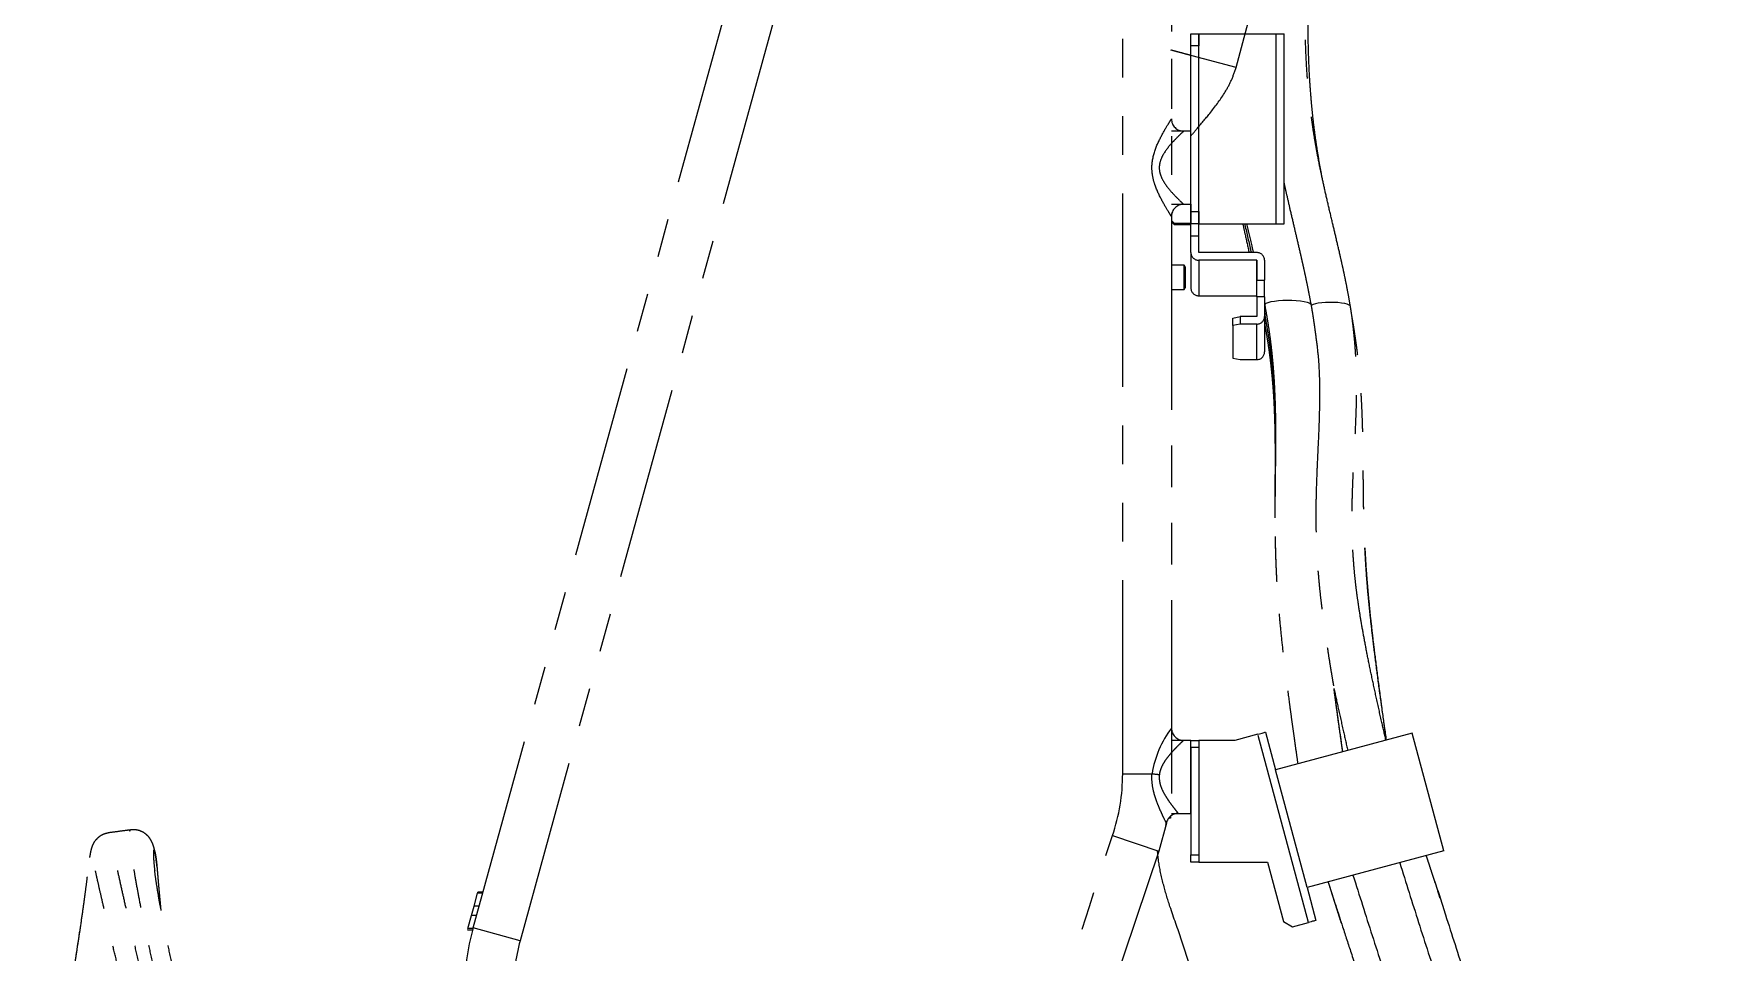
# Model space of a CAD drawing. Extents: x -2384 to 29887, y -2542 to 22350.
# Drawn here: x 4702 to 5393, y 1986 to 2363 of the extents above; entities that cross this region are included whole.
import ezdxf

# ---------------------------------------------------------------- set-up
doc = ezdxf.new("R2010")
doc.units = 0
doc.header["$LTSCALE"] = 63.5
doc.header["$MEASUREMENT"] = 0
doc.linetypes.add('PHANTOM', pattern=[2.5, 1.25, -0.25, 0.25, -0.25, 0.25, -0.25])
doc.layers.add('4', color=6, linetype='PHANTOM')

# ---------------------------------------------------------------- blocks, each defined once
blk = doc.blocks.new('r2000ibSolutionArm-ev')
at = {"layer": '4'}
for p, q in [((373, 1455), (373, 1050)), ((353, 1066.32), (353, 1450.31)), ((373, 1450.31), (373, 1335)), ((399.49, 1356.12), (407.25, 1385.1)), ((86.59, 1003.03), (190.91, 1381.97)), ((210.2, 1376.66), (105.87, 997.72)), ((381, 1365), (381, 1370)), ((381, 1370), (384.2, 1370)), ((384.2, 1370), (384.2, 1365)), ((384.2, 1292), (384.2, 1370)), ((384.2, 1370), (384.2, 1370)), ((384.2, 1370), (416, 1370)), ((416, 1292), (416, 1370)), ((416, 1370), (419.2, 1370)), ((419.2, 1292), (419.2, 1370)), ((399.49, 1356.12), (372.73, 1363.29)), ((384.2, 1365), (381, 1365)), ((381, 1297), (381, 1365)), ((384.2, 1297), (384.2, 1365)), ((381, 1330), (378, 1330)), ((381, 1300), (381, 1330)), ((373, 1295), (373, 1085)), ((378, 1300), (381, 1300)), ((381, 1300), (381, 1292.17)), ((381, 1297), (384.2, 1297)), ((381, 1292), (381, 1297)), ((384.2, 1297), (384.2, 1292)), ((373, 1293.35), (374.2, 1292.17)), ((374.2, 1291.51), (373, 1292.68)), ((374.2, 1292.17), (374.2, 1291.51)), ((381, 1292.17), (374.2, 1292.17)), ((381, 1291.51), (374.2, 1291.51)), ((381, 1292.17), (381, 1292.17)), ((384.2, 1292), (381, 1292)), ((381, 1287), (381, 1292)), ((381, 1287), (384.2, 1287)), ((381, 1280.15), (381, 1287)), ((384.2, 1292), (384.2, 1292)), ((384.2, 1292), (416, 1292)), ((384.2, 1287), (384.2, 1292)), ((384.2, 1280.15), (384.2, 1287)), ((416, 1292), (419.2, 1292)), ((381, 1280.15), (381, 1265.6)), ((408, 1280.15), (384.2, 1280.15)), ((378.2, 1275), (373, 1275)), ((378.2, 1265), (378.2, 1275)), ((378.6, 1274.31), (378.2, 1275)), ((378.6, 1274.31), (378.6, 1265.69)), ((408, 1277.02), (384.2, 1277.02)), ((384.2, 1277.02), (384.2, 1262.47)), ((408, 1277.02), (408, 1268.9)), ((408, 1262.47), (408, 1277.02)), ((411.2, 1277.02), (411.2, 1268.9)), ((408, 1268.9), (411.2, 1268.9)), ((408, 1262.06), (408, 1268.9)), ((411.2, 1262.06), (411.2, 1268.9)), ((373, 1265), (378.2, 1265)), ((378.2, 1265), (378.6, 1265.69)), ((384.2, 1262.47), (408, 1262.47)), ((408, 1262.06), (408, 1253.94)), ((411.2, 1262.06), (408, 1262.06)), ((411.2, 1262.06), (411.2, 1253.94)), ((398.2, 1253.31), (401.2, 1253.94)), ((398.2, 1250.18), (398.2, 1253.31)), ((401.2, 1253.94), (401.2, 1250.81)), ((408, 1253.94), (401.2, 1253.94)), ((411.2, 1253.94), (411.2, 1239.39)), ((411.28, 1254.73), (411.27, 1254.56)), ((401.2, 1250.81), (398.2, 1250.18)), ((398.2, 1250.18), (398.2, 1236.88)), ((408, 1250.81), (401.2, 1250.81)), ((408, 1236.25), (408, 1250.81)), ((398.2, 1236.88), (401.2, 1236.25)), ((401.2, 1236.25), (408, 1236.25)), ((381, 1080), (378, 1080)), ((381, 1077), (381, 1080)), ((381, 1080), (384.2, 1080)), ((381, 1050), (381, 1080)), ((384.2, 1080), (384.2, 1077)), ((399, 1080), (384.2, 1080)), ((408.47, 1082.54), (399, 1080)), ((429.17, 1005.26), (408.47, 1082.54)), ((411.56, 1083.36), (415.7, 1067.91)), ((471.72, 1082.92), (415.7, 1067.91)), ((484.66, 1034.63), (471.72, 1082.92)), ((381, 1077), (381, 1065)), ((384.2, 1077), (381, 1077)), ((384.2, 1077), (384.2, 1033)), ((353, 1066.32), (365.05, 1066.32)), ((428.64, 1019.61), (415.7, 1067.91)), ((381, 1065), (381, 1033)), ((370.92, 1046.02), (367.81, 1034.53)), ((372.6, 1048), (371.89, 1048)), ((372.6, 1048.92), (372.6, 1048)), ((375.81, 1050), (381, 1050)), ((348.85, 1040.89), (367.81, 1034.53)), ((367.81, 1034.53), (264.19, 725.47)), ((381, 1033), (384.2, 1033)), ((381, 1030), (381, 1033)), ((384.2, 1033), (384.2, 1030)), ((484.66, 1034.63), (428.64, 1019.61)), ((384.2, 1030), (381, 1030)), ((384.2, 1030), (412.4, 1030)), ((412.4, 1030), (418.93, 1005.62)), ((86.97, 1011.94), (88.44, 1017.28)), ((88.44, 1017.29), (88.51, 1017.55)), ((90.51, 1017.29), (88.44, 1017.29)), ((88.44, 1017.28), (88.44, 1017.29)), ((90.51, 1017.28), (88.44, 1017.28)), ((88.51, 1017.55), (88.55, 1017.7)), ((90.59, 1017.55), (88.51, 1017.55)), ((90.63, 1017.7), (88.55, 1017.7)), ((428.64, 1019.61), (432.26, 1006.09)), ((85.9, 1008.06), (86.97, 1011.94)), ((89.04, 1011.94), (86.97, 1011.94)), ((84.43, 1002.72), (85.9, 1008.06)), ((87.97, 1008.06), (85.9, 1008.06)), ((105.87, 997.72), (86.59, 1003.03)), ((418.93, 1005.62), (422.6, 1003.5)), ((422.6, 1003.5), (429.17, 1005.26)), ((84.34, 1002.39), (84.31, 1002.29)), ((84.31, 1002.29), (86.39, 1002.29)), ((86.5, 1002.72), (84.43, 1002.72))]:
    blk.add_line(p, q, dxfattribs=at)
at = {"layer": '4', "flags": 128}
for points in [[(381, 1292.17), (381, 1292.17), (381, 1292.17), (381, 1292.17), (381, 1292.17), (381, 1292.17), (381, 1292.17), (381, 1292.17), (381, 1292.17)], [(411.27, 1258.6), (411.26, 1258.62), (411.4, 1259.01), (411.89, 1259.39), (412.73, 1259.74), (413.87, 1260.04), (415.29, 1260.3), (416.91, 1260.49), (418.69, 1260.61), (420.55, 1260.66)], [(420.55, 1260.66), (422.41, 1260.64), (424.22, 1260.53), (425.89, 1260.36), (427.37, 1260.12), (428.6, 1259.83), (429.53, 1259.49), (430.12, 1259.12), (430.35, 1258.77)], [(446.41, 1258.12), (446.31, 1258.31), (445.88, 1258.65), (445.11, 1258.97), (444.05, 1259.24), (442.74, 1259.47), (441.23, 1259.63), (439.6, 1259.72), (437.91, 1259.74), (436.23, 1259.68), (434.65, 1259.56), (433.23, 1259.37), (432.03, 1259.12), (431.1, 1258.82), (430.64, 1258.6)], [(411.73, 1255.24), (411.56, 1255.12), (411.28, 1254.73)], [(408.47, 1082.54), (409.07, 1082.7), (409.65, 1082.85), (410.18, 1083), (410.65, 1083.12), (411.04, 1083.23), (411.32, 1083.3), (411.5, 1083.35), (411.56, 1083.36)], [(432.26, 1006.09), (432.2, 1006.07), (432.03, 1006.03), (431.74, 1005.95), (431.36, 1005.85), (430.89, 1005.72), (430.35, 1005.58), (429.77, 1005.42), (429.17, 1005.26)]]:
    blk.add_lwpolyline(points, dxfattribs=at)
at = {"layer": '4'}
for centre, radius, start, end in [((378, 1335), 5, 180, 270), ((378, 1295), 5, 90, 180), ((384.17, 1280.19), 3.17, 180.63895, 270.62533), ((384.2, 1280.15), 0.00212, 182.3462, 266.80499), ((408.03, 1276.99), 3.17, 0.63991, 90.62655), ((408, 1277.02), 0.00188, 358.94202, 93.68175), ((384.17, 1265.64), 3.17, 180.63772, 270.62656), ((408, 1262.47), 0.00194, 0.89053, 91.73324), ((408.03, 1253.98), 3.17, 269.37037, 359.36317), ((408, 1253.94), 0.00212, 273.19501, 357.6538), ((412.04, 1250.47), 0.77, 114.72565, 178.03477), ((408.03, 1239.42), 3.17, 269.37467, 359.36105), ((406.85, 1059.56), 42.34, 143.06612, 170.81009), ((378, 1085), 5, 180, 270), ((273, 1066.32), 80, 341.464, 0), ((373.44, 1129.13), 63.37, 262.38489, 265.12446), ((273, 1066.32), 100, 347.72963, 348.75802), ((375.81, 1045), 5, 90, 168.28572), ((183, 976.49), 100, 164.60731, 180), ((183, 976.49), 80, 164.60731, 180)]:
    blk.add_arc(centre, radius, start, end, dxfattribs=at)
for points, knots in [([(446.41, 1258.11), (446.16, 1259.54), (445.7, 1262.18), (444.99, 1265.97), (444.31, 1269.36), (443.64, 1272.55), (442.96, 1275.63), (441.98, 1279.97), (440.69, 1285.5), (439.02, 1292.53), (437.35, 1299.57), (435.75, 1306.57), (434.28, 1313.34), (432.98, 1319.84), (431.86, 1326.02), (430.99, 1331.57), (430.31, 1336.49), (429.76, 1341.03), (429.22, 1346.26), (428.67, 1352.82), (428.18, 1361.09), (427.87, 1370.62), (427.82, 1381.42), (428.11, 1393.41), (428.76, 1406.58), (429.8, 1420.86), (431.12, 1435.23), (432.12, 1444.82), (432.59, 1449.26)], [0, 0, 0, 0, 0.024802, 0.045876, 0.064504, 0.081838, 0.098686, 0.115174, 0.152615, 0.188069, 0.227722, 0.264618, 0.298776, 0.334315, 0.366446, 0.395224, 0.420671, 0.442814, 0.465479, 0.501528, 0.544037, 0.592972, 0.648373, 0.71035, 0.777702, 0.851443, 0.931108, 1, 1, 1, 1]), ([(434.8, 1311.01), (434.46, 1312.83), (433.72, 1316.71), (432.78, 1322.46), (431.97, 1328.02), (431.34, 1332.95), (430.84, 1337.49), (430.34, 1342.72), (429.83, 1349.27), (429.37, 1357.51), (429.08, 1367.01), (429.02, 1377.75), (429.24, 1389.66), (429.79, 1402.73), (430.67, 1416.9), (431.77, 1431.04), (432.59, 1440.46), (432.96, 1444.78)], [0, 0, 0, 0, 0.041205, 0.087684, 0.129327, 0.166149, 0.198188, 0.230972, 0.283094, 0.34452, 0.4152, 0.495186, 0.584621, 0.681765, 0.788093, 0.902738, 1, 1, 1, 1]), ([(381, 1361.07), (380.48, 1361.21), (378.98, 1361.61), (376.84, 1362.19), (374.63, 1362.78), (373.55, 1363.07), (373, 1363.22)], [0, 0, 0, 0, 0.147061, 0.418543, 0.705795, 1, 1, 1, 1]), ([(380.99, 1328.05), (381.76, 1328.98), (384.36, 1332.05), (389.17, 1337.73), (394, 1344.18), (397.67, 1350.64), (398.81, 1354.05), (399.49, 1356.12)], [0.4856783, 0.4856783, 0.4856783, 0.4856783, 0.5405636, 0.6688533, 0.824223, 0.9097687, 1, 1, 1, 1]), ([(373, 1295), (373, 1295), (372.88, 1295.18), (372.45, 1295.87), (372.13, 1296.37), (371.01, 1298.2), (370.03, 1299.83), (368.06, 1303.54), (367.08, 1305.57), (365.91, 1308.96), (365.58, 1310.12), (365.13, 1312.52), (365, 1313.77), (365, 1317.46), (365.53, 1319.92), (367.06, 1324.39), (368.07, 1326.47), (370.02, 1330.15), (371, 1331.79), (372.13, 1333.63), (372.44, 1334.12), (372.88, 1334.81), (373, 1335), (373, 1335)], [0, 0, 0, 0, 0.0625, 0.0625, 0.125, 0.125, 0.25, 0.25, 0.375, 0.375, 0.4375, 0.4375, 0.5, 0.5, 0.625, 0.625, 0.75, 0.75, 0.875, 0.875, 0.9375, 0.9375, 1, 1, 1, 1]), ([(378, 1330), (378, 1330), (377.87, 1329.88), (377.4, 1329.43), (377.05, 1329.1), (376.21, 1328.28), (375.71, 1327.79), (374.65, 1326.71), (374.08, 1326.11), (372.3, 1324.16), (371.05, 1322.69), (369.43, 1320.09), (368.94, 1319.16), (368.22, 1317.15), (368, 1316.07), (368, 1313.89), (368.23, 1312.81), (368.95, 1310.82), (369.44, 1309.89), (371.06, 1307.3), (372.31, 1305.83), (374.67, 1303.23), (375.77, 1302.14), (377.04, 1300.9), (377.39, 1300.58), (377.87, 1300.12), (378, 1300), (378, 1300)], [0, 0, 0, 0, 0.0625, 0.0625, 0.125, 0.125, 0.1875, 0.1875, 0.25, 0.25, 0.375, 0.375, 0.4375, 0.4375, 0.5, 0.5, 0.5625, 0.5625, 0.625, 0.625, 0.75, 0.75, 0.875, 0.875, 0.9375, 0.9375, 1, 1, 1, 1]), ([(430.35, 1258.75), (430.07, 1260.24), (429.56, 1262.96), (428.79, 1266.81), (428.09, 1270.17), (427.42, 1273.25), (426.77, 1276.17), (425.86, 1280.17), (424.7, 1285.14), (423.24, 1291.37), (421.83, 1297.39), (420.51, 1303.17), (419.66, 1306.98), (419.25, 1308.9), (419.2, 1309.14)], [0, 0, 0, 0, 0.093593, 0.171326, 0.238452, 0.299458, 0.357674, 0.41384, 0.538199, 0.65134, 0.779276, 0.8894, 0.986415, 1, 1, 1, 1]), ([(402.25, 1292), (402.57, 1290.52), (403.42, 1286.54), (404.31, 1282.62), (404.88, 1280.15)], [0, 0, 0, 0, 0.372517, 1, 1, 1, 1]), ([(403.04, 1292), (403.07, 1291.86), (403.9, 1288.04), (404.83, 1284.08), (405.7, 1280.31), (405.73, 1280.15)], [0, 0, 0, 0, 0.034631, 0.960484, 1, 1, 1, 1]), ([(403.81, 1292), (404.52, 1288.97), (405.45, 1285), (406.36, 1281.08), (406.58, 1280.15)], [0, 0, 0, 0, 0.761991, 1, 1, 1, 1]), ([(411.27, 1258.6), (411.58, 1256.88), (412.16, 1253.7), (412.85, 1249.36), (413.37, 1245.64), (413.79, 1242.31), (414.14, 1239.21), (414.44, 1236.24), (414.85, 1231.6), (415.26, 1225.38), (415.55, 1217.87), (415.69, 1210.48), (415.71, 1203.02), (415.65, 1195.12), (415.55, 1187.37), (415.47, 1180.08), (415.44, 1173.69), (415.46, 1168.55), (415.5, 1164.6), (415.55, 1161.66), (415.62, 1158.48), (415.73, 1154.79), (415.9, 1150.27), (416.17, 1144.9), (416.58, 1138.55), (417.18, 1131.18), (417.97, 1123.07), (418.93, 1114.35), (420.06, 1105.1), (421.1, 1097.08), (422, 1090.46), (422.7, 1085.41), (423.43, 1080.16), (424.14, 1075.13), (424.61, 1071.82), (424.82, 1070.36)], [0, 0, 0, 0, 0.026485, 0.048974, 0.069087, 0.087552, 0.104845, 0.122132, 0.139471, 0.187425, 0.236039, 0.281647, 0.329708, 0.380284, 0.433143, 0.47506, 0.512232, 0.544588, 0.561375, 0.576459, 0.591511, 0.611115, 0.633136, 0.65917, 0.689159, 0.723047, 0.760762, 0.799275, 0.840975, 0.885858, 0.908123, 0.931101, 0.954808, 0.97989, 1, 1, 1, 1]), ([(411.27, 1254.55), (411.57, 1252.89), (412.13, 1249.76), (412.81, 1245.44), (413.35, 1241.59), (413.78, 1238.05), (414.14, 1234.76), (414.43, 1231.69), (414.73, 1228.14), (414.99, 1224.25), (415.21, 1220.19), (415.35, 1216.66), (415.44, 1213.66), (415.5, 1211.22), (415.53, 1209.41), (415.55, 1208.08), (415.56, 1206.89), (415.58, 1205.37), (415.59, 1203.31), (415.6, 1200.83), (415.59, 1198.2), (415.58, 1195.25), (415.55, 1191.95), (415.52, 1188.21), (415.49, 1184.33), (415.46, 1180.41), (415.44, 1176.61), (415.44, 1172.95), (415.45, 1169.21), (415.49, 1165.35), (415.54, 1161.81), (415.61, 1158.88), (415.68, 1156.38), (415.77, 1153.58), (415.91, 1150.14), (416.04, 1147.25), (416.15, 1145.52), (416.17, 1145.2)], [0, 0, 0, 0, 0.040429, 0.07579, 0.108505, 0.139732, 0.169517, 0.197818, 0.224605, 0.269741, 0.309651, 0.344228, 0.375195, 0.399893, 0.418287, 0.430352, 0.440485, 0.454634, 0.476525, 0.50321, 0.529954, 0.556041, 0.592171, 0.628509, 0.666228, 0.704935, 0.740053, 0.772108, 0.804474, 0.839751, 0.872141, 0.893832, 0.912197, 0.933001, 0.961089, 0.992964, 1, 1, 1, 1]), ([(432.45, 1244.74), (432.38, 1245.29), (432.23, 1246.49), (431.97, 1248.48), (431.63, 1250.83), (431.24, 1253.48), (430.82, 1256.14), (430.5, 1257.94), (430.35, 1258.75)], [0, 0, 0, 0, 0.122064, 0.265353, 0.436215, 0.631723, 0.8318, 1, 1, 1, 1]), ([(460.96, 1080.04), (460.37, 1082.65), (459.07, 1088.35), (457.15, 1096.94), (455.27, 1105.62), (453.6, 1113.69), (452.16, 1121.14), (450.94, 1127.96), (449.94, 1134.11), (449.15, 1139.58), (448.55, 1144.36), (448.13, 1148.44), (447.83, 1151.85), (447.56, 1155.54), (447.33, 1159.5), (447.17, 1163.88), (447.09, 1168.24), (447.07, 1172.9), (447.15, 1178), (447.36, 1185.27), (447.8, 1194.24), (448.38, 1204.78), (448.76, 1213.16), (448.91, 1219.47), (448.96, 1223.37), (448.95, 1226.81), (448.91, 1229.22), (448.88, 1230.86), (448.84, 1232.2), (448.78, 1234.04), (448.67, 1236.55), (448.52, 1239.17), (448.33, 1241.74), (448.14, 1244.1), (447.89, 1246.73), (447.58, 1249.58), (447.22, 1252.56), (446.84, 1255.4), (446.54, 1257.26), (446.41, 1258.11)], [0, 0, 0, 0, 0.037501, 0.081824, 0.12307, 0.161229, 0.196317, 0.228344, 0.257342, 0.283327, 0.306331, 0.326409, 0.343578, 0.35791, 0.38346, 0.406538, 0.430041, 0.457913, 0.489235, 0.523853, 0.596482, 0.668781, 0.741519, 0.76901, 0.796056, 0.818688, 0.836129, 0.842255, 0.849795, 0.861261, 0.876652, 0.895972, 0.908536, 0.922336, 0.937373, 0.953626, 0.970528, 0.986664, 1, 1, 1, 1]), ([(461.19, 1080.09), (460.72, 1083.43), (459.72, 1090.58), (458.24, 1101.25), (456.85, 1111.77), (455.66, 1121.31), (454.68, 1129.78), (453.92, 1137.15), (453.36, 1143.38), (452.97, 1148.46), (452.69, 1152.64), (452.48, 1156.38), (452.3, 1160.08), (452.14, 1163.92), (452.01, 1167.88), (451.91, 1171.83), (451.84, 1175.46), (451.8, 1178.45), (451.77, 1180.8), (451.74, 1182.94), (451.72, 1185.4), (451.69, 1188.48), (451.67, 1192.01), (451.64, 1195.57), (451.6, 1198.72), (451.57, 1201.22), (451.54, 1203.02), (451.51, 1204.48), (451.48, 1206.01), (451.43, 1208.07), (451.35, 1210.7), (451.24, 1213.91), (451.07, 1217.93), (450.8, 1222.83), (450.37, 1228.74), (449.88, 1233.92), (449.41, 1238.03), (449.08, 1240.75), (448.69, 1243.6), (448.26, 1246.57), (447.8, 1249.53), (447.38, 1252.1), (447.09, 1253.68), (446.97, 1254.31)], [0, 0, 0, 0, 0.049028, 0.104727, 0.155862, 0.201854, 0.24271, 0.27847, 0.309146, 0.334793, 0.355411, 0.374233, 0.394446, 0.416059, 0.439071, 0.46348, 0.486956, 0.506376, 0.520309, 0.532347, 0.548328, 0.568908, 0.594092, 0.62037, 0.64233, 0.659805, 0.672791, 0.680206, 0.690499, 0.704793, 0.723088, 0.74538, 0.771665, 0.805837, 0.845003, 0.889134, 0.905109, 0.921639, 0.938723, 0.95634, 0.973841, 0.989705, 1, 1, 1, 1]), ([(411.27, 1250.5), (411.58, 1248.76), (412.16, 1245.51), (412.85, 1241.02), (413.38, 1237.05), (413.81, 1233.4), (414.16, 1230.01), (414.49, 1226.34), (414.78, 1222.5), (415.01, 1218.57), (415.17, 1215.02), (415.29, 1211.87), (415.36, 1209.15), (415.41, 1207), (415.43, 1205.42), (415.45, 1204.22), (415.46, 1203.1), (415.48, 1201.72), (415.49, 1199.94), (415.5, 1197.76), (415.5, 1195.3), (415.49, 1191.87), (415.47, 1187.81), (415.45, 1183.29), (415.43, 1179.67), (415.42, 1176.86), (415.42, 1174.74), (415.43, 1172.72), (415.43, 1170.44), (415.46, 1167.54), (415.49, 1164.51), (415.54, 1162.37), (415.55, 1161.53)], [0, 0, 0, 0, 0.050621, 0.094703, 0.135602, 0.174582, 0.211628, 0.246682, 0.297671, 0.343583, 0.384317, 0.4242, 0.457169, 0.483168, 0.502927, 0.515017, 0.526959, 0.543688, 0.565222, 0.591581, 0.622714, 0.654427, 0.715013, 0.767581, 0.812326, 0.83887, 0.862226, 0.882374, 0.904997, 0.935723, 0.974607, 1, 1, 1, 1]), ([(432.36, 1244.73), (432.67, 1242.17), (433.44, 1235.92), (433.76, 1226.69), (433.75, 1216.69), (433.41, 1206.82), (432.98, 1197.84), (432.61, 1189.63), (432.36, 1182.73), (432.23, 1176), (432.22, 1169.66), (432.34, 1163.17), (432.59, 1157.04), (432.96, 1151.16), (433.42, 1145.56), (434.01, 1139.75), (434.7, 1133.87), (435.47, 1128), (436.3, 1122.16), (437.19, 1116.29), (437.99, 1111.22), (438.69, 1107), (439.16, 1104.18), (439.48, 1102.33), (439.62, 1101.55), (439.66, 1101.3), (439.68, 1101.22), (439.68, 1101.23), (439.68, 1101.25), (439.67, 1101.29), (439.67, 1101.3)], [0, 0, 0, 0, 0.057646, 0.141108, 0.2248, 0.308217, 0.391657, 0.448202, 0.504842, 0.550093, 0.595498, 0.637126, 0.679018, 0.711714, 0.744404, 0.778067, 0.811737, 0.844285, 0.876836, 0.910016, 0.943194, 0.962762, 0.98242, 0.992222, 0.995837, 0.997657, 0.998377, 0.999103, 0.999746, 1, 1, 1, 1]), ([(461.2, 1080.09), (460.7, 1083.69), (459.63, 1091.41), (458.06, 1103.03), (456.67, 1113.79), (455.57, 1122.97), (454.71, 1130.63), (454, 1137.73), (453.42, 1144.23), (452.97, 1150.08), (452.65, 1155.28), (452.4, 1159.86), (452.17, 1165.09), (451.98, 1170.46), (451.88, 1174.32), (451.84, 1175.99)], [0, 0, 0, 0, 0.107948, 0.23164, 0.347186, 0.427915, 0.503577, 0.574201, 0.639848, 0.70062, 0.756521, 0.807529, 0.853614, 0.936676, 1, 1, 1, 1]), ([(443.27, 1075.28), (443.08, 1076.63), (442.57, 1080.24), (441.74, 1086.07), (440.82, 1092.72), (440.13, 1097.78), (439.76, 1100.62), (439.67, 1101.3)], [0, 0, 0, 0, 0.155701, 0.417417, 0.674061, 0.922066, 1, 1, 1, 1]), ([(439.67, 1101.26), (440.25, 1098.57), (441.49, 1092.81), (443.38, 1084.35), (444.69, 1078.58), (445.31, 1075.85)], [0, 0, 0, 0, 0.315883, 0.676369, 1, 1, 1, 1]), ([(442.09, 1083.61), (441.67, 1086.65), (440.85, 1092.49), (440.07, 1098.37), (439.69, 1101.19)], [0, 0, 0, 0, 0.519108, 1, 1, 1, 1]), ([(443.27, 1075.28), (442.92, 1077.78), (442.13, 1083.35), (440.95, 1091.86), (440.1, 1097.99), (439.71, 1101.05), (439.69, 1101.16)], [0, 0, 0, 0, 0.290308, 0.647668, 0.986748, 1, 1, 1, 1]), ([(378, 1080), (378, 1080), (377.88, 1079.89), (377.55, 1079.58), (377.41, 1079.45), (377.1, 1079.15), (376.92, 1078.97), (376.33, 1078.41), (375.86, 1077.95), (374.86, 1076.93), (374.32, 1076.37), (373.48, 1075.46), (373.19, 1075.14), (372.61, 1074.48), (372.32, 1074.14), (371.46, 1073.09), (370.89, 1072.35), (370.09, 1071.15), (369.83, 1070.73), (369.33, 1069.87), (369.11, 1069.42), (368.7, 1068.5), (368.52, 1068.02), (368.23, 1067.02), (368.12, 1066.51), (368.06, 1065.99)], [0, 0, 0, 0, 0.125, 0.125, 0.1875, 0.1875, 0.25, 0.25, 0.375, 0.375, 0.5, 0.5, 0.5625, 0.5625, 0.625, 0.625, 0.75, 0.75, 0.8125, 0.8125, 0.875, 0.875, 0.9375, 0.9375, 1, 1, 1, 1]), ([(370.92, 1046.02), (370.92, 1046.02), (370.57, 1046.71), (369.71, 1048.5), (369.37, 1049.22), (368.64, 1050.81), (368.25, 1051.69), (367.46, 1053.61), (367.06, 1054.62), (366.33, 1056.76), (365.98, 1057.89), (365.42, 1060.2), (365.21, 1061.39), (364.98, 1063.82), (364.96, 1065.09), (365.05, 1066.32)], [0, 0, 0, 0, 0.25, 0.25, 0.375, 0.375, 0.5, 0.5, 0.625, 0.625, 0.75, 0.75, 0.875, 0.875, 1, 1, 1, 1]), ([(368.06, 1065.99), (367.99, 1065.44), (367.97, 1064.9), (368.01, 1064.09), (368.04, 1063.82), (368.1, 1063.28), (368.15, 1063.01), (368.42, 1061.68), (368.77, 1060.69), (369.62, 1058.8), (370.11, 1057.93), (370.85, 1056.7), (371.11, 1056.31), (371.61, 1055.54), (371.87, 1055.17), (372.62, 1054.11), (373.1, 1053.46), (373.76, 1052.59), (373.97, 1052.32), (374.37, 1051.8), (374.56, 1051.57), (375.07, 1050.92), (375.34, 1050.59), (375.72, 1050.12), (375.81, 1050), (375.81, 1050)], [0, 0, 0, 0, 0.0625, 0.0625, 0.09375, 0.09375, 0.125, 0.125, 0.25, 0.25, 0.375, 0.375, 0.4375, 0.4375, 0.5, 0.5, 0.625, 0.625, 0.6875, 0.6875, 0.75, 0.75, 0.875, 0.875, 1, 1, 1, 1]), ([(-62.72, 1042.09), (-63.46, 1041.92), (-64.94, 1041.58), (-66.64, 1040.56), (-67.88, 1039.47), (-68.9, 1038.2), (-69.38, 1037.27), (-69.79, 1036.22), (-70.15, 1034.97), (-70.46, 1033.54), (-70.63, 1032.45), (-70.72, 1031.87)], [0, 0, 0, 0, 0.06361, 0.1285, 0.194515, 0.262415, 0.383976, 0.518211, 0.665093, 0.824324, 1, 1, 1, 1]), ([(-53.99, 1043.22), (-55.45, 1043.03), (-58.36, 1042.66), (-61.27, 1042.28), (-62.72, 1042.09)], [0, 0, 0, 0, 0.499716, 1, 1, 1, 1]), ([(-36.11, 886), (-36.12, 889.21), (-36.13, 895.82), (-36.48, 905.94), (-37.22, 916.33), (-38.31, 926.67), (-39.65, 936.7), (-41.2, 946.26), (-43.08, 956.37), (-45.26, 966.82), (-47.68, 977.42), (-50.04, 987.19), (-52.23, 996.18), (-54.19, 1004.41), (-55.89, 1011.77), (-57.42, 1018.55), (-58.73, 1024.54), (-59.81, 1029.64), (-60.66, 1033.7), (-61.32, 1036.87), (-61.83, 1039.24), (-62.21, 1040.87), (-62.51, 1041.94), (-62.65, 1041.99), (-62.72, 1042.02)], [0, 0, 0, 0, 0.035463, 0.073077, 0.112213, 0.152032, 0.191475, 0.23002, 0.267918, 0.318453, 0.367476, 0.415568, 0.464116, 0.512013, 0.55978, 0.607403, 0.659435, 0.709728, 0.758568, 0.806698, 0.854241, 0.901066, 0.947027, 1, 1, 1, 1]), ([(-31.59, 886), (-31.58, 889.25), (-31.57, 895.94), (-31.88, 906.19), (-32.57, 916.71), (-33.61, 927.18), (-34.89, 937.34), (-36.37, 947.01), (-38.16, 957.2), (-40.22, 967.73), (-42.5, 978.39), (-44.68, 988.18), (-46.68, 997.18), (-48.43, 1005.4), (-49.91, 1012.75), (-51.19, 1019.53), (-52.24, 1025.52), (-53.04, 1030.63), (-53.59, 1034.71), (-53.94, 1037.89), (-54.13, 1040.29), (-54.19, 1041.94), (-54.15, 1043.04), (-54.04, 1043.11), (-53.98, 1043.15)], [0, 0, 0, 0, 0.035843, 0.073902, 0.113516, 0.153805, 0.193664, 0.232548, 0.270711, 0.321492, 0.370628, 0.418681, 0.467052, 0.514716, 0.562244, 0.609641, 0.661451, 0.71156, 0.760258, 0.80828, 0.855753, 0.902545, 0.948513, 1, 1, 1, 1]), ([(-43.05, 1028.15), (-43.2, 1029.47), (-43.48, 1032.13), (-43.98, 1034.75), (-44.5, 1036.73), (-45.09, 1038.27), (-45.87, 1039.68), (-46.91, 1040.95), (-48.24, 1042.06), (-49.89, 1042.86), (-51.73, 1043.36), (-53.29, 1043.27), (-53.99, 1043.22)], [0, 0, 0, 0, 0.193255, 0.387447, 0.502373, 0.606177, 0.698822, 0.78036, 0.850934, 0.91078, 0.96025, 1, 1, 1, 1]), ([(-44.11, 886), (-44.12, 889.51), (-44.15, 896.73), (-44.64, 907.75), (-45.62, 918.91), (-46.98, 929.87), (-48.64, 940.35), (-50.59, 950.78), (-52.76, 961.05), (-55.09, 971.07), (-57.37, 980.34), (-59.51, 988.93), (-61.44, 996.79), (-63.12, 1003.84), (-64.63, 1010.32), (-65.95, 1016.06), (-67.06, 1020.95), (-67.95, 1024.85), (-68.65, 1027.89), (-69.22, 1030.16), (-69.66, 1031.72), (-70.06, 1032.75), (-70.39, 1033.01), (-70.68, 1032.28), (-70.95, 1030.67), (-71.24, 1028.22), (-71.61, 1024.96), (-72.1, 1020.87), (-72.76, 1015.88), (-73.58, 1009.92), (-74.59, 1003.01), (-75.79, 995.12), (-77.19, 986.27), (-78.81, 976.44), (-80.46, 966.69), (-82.1, 957.31), (-83.64, 948.48), (-85.24, 939.11), (-86.85, 929.16), (-88.44, 918.6), (-89.93, 907.37), (-91.18, 896.4), (-92.15, 885.83), (-92.86, 875.87), (-93.36, 865.79), (-93.56, 857.34), (-93.61, 850.66), (-93.61, 845.73), (-93.57, 841.03), (-93.52, 836.75), (-93.48, 834.03), (-93.46, 832.76), (-93.46, 832.73)], [0, 0, 0, 0, 0.017569, 0.036154, 0.055396, 0.074756, 0.093764, 0.112482, 0.133978, 0.154985, 0.175733, 0.196747, 0.217537, 0.238269, 0.258931, 0.28154, 0.303443, 0.324754, 0.345764, 0.366526, 0.386988, 0.407094, 0.434226, 0.460937, 0.487311, 0.513288, 0.539339, 0.565387, 0.591791, 0.618532, 0.645444, 0.67198, 0.698656, 0.725441, 0.75216, 0.771505, 0.790991, 0.81077, 0.830865, 0.85133, 0.872242, 0.893674, 0.91057, 0.927771, 0.944928, 0.961644, 0.970136, 0.978395, 0.986337, 0.993627, 0.999842, 1, 1, 1, 1]), ([(-42.97, 1028.1), (-43.01, 1028.71), (-43.15, 1030.52), (-43.47, 1032.63), (-43.86, 1034.44), (-44.21, 1035.27), (-44.48, 1035.05), (-44.57, 1033.81), (-44.51, 1031.92), (-44.33, 1029.62), (-44.16, 1027.82), (-44, 1026.58), (-43.99, 1026.53)], [0, 0, 0, 0, 0.065196, 0.193842, 0.323927, 0.455145, 0.587981, 0.723374, 0.813497, 0.904536, 0.996353, 1, 1, 1, 1]), ([(381.55, 984.15), (379.98, 989.25), (377.38, 997.86), (372.79, 1010.28), (369.57, 1020.99), (367.84, 1028.85), (367.4, 1033.24), (367.3, 1034.65)], [0, 0, 0, 0, 0.2508295, 0.5031012, 0.6699373, 0.8351137, 0.9101127, 0.9101127, 0.9101127, 0.9101127]), ([(-23.73, 886), (-23.72, 887.63), (-23.67, 892.45), (-23.81, 900.59), (-24.25, 910.47), (-25.06, 920.47), (-26.13, 930.31), (-27.5, 940.39), (-29.14, 950.51), (-31, 960.56), (-32.9, 969.9), (-34.75, 978.54), (-36.66, 987.21), (-38.52, 995.78), (-40.2, 1004), (-41.57, 1011.2), (-42.66, 1017.4), (-43.45, 1022.43), (-43.88, 1025.53), (-44, 1026.72), (-44.02, 1026.86)], [0, 0, 0, 0, 0.025107, 0.073923, 0.125165, 0.177993, 0.231138, 0.283318, 0.344472, 0.404551, 0.463364, 0.520337, 0.576821, 0.647548, 0.717301, 0.787431, 0.856851, 0.924609, 0.99063, 1, 1, 1, 1]), ([(-41.35, 1010.12), (-41.35, 1010.14), (-41.38, 1010.47), (-41.42, 1010.93), (-41.45, 1011.2), (-41.49, 1011.66), (-41.57, 1012.47), (-41.68, 1013.65), (-41.82, 1015.21), (-41.99, 1016.99), (-42.12, 1018.48), (-42.22, 1019.57), (-42.28, 1020.25), (-42.34, 1020.91), (-42.41, 1021.73), (-42.5, 1022.8), (-42.63, 1024.29), (-42.79, 1026.15), (-42.89, 1027.46), (-42.95, 1028.18)], [0, 0, 0, 0, 0.003935, 0.06764, 0.114006, 0.161313, 0.216621, 0.289846, 0.374546, 0.470923, 0.561129, 0.598368, 0.630383, 0.6572, 0.686063, 0.734358, 0.802818, 0.891385, 1, 1, 1, 1]), ([(447.46, 1024.66), (450.07, 1016.41), (455.3, 999.84), (463.38, 974.94), (471.76, 949.91), (480.46, 924.82), (489.51, 899.76), (498.89, 874.84), (508.31, 850.88), (517.56, 827.89), (526.5, 805.8), (535.29, 783.89), (543.8, 762.15), (551.93, 740.56), (558.72, 721.32), (564.26, 704.41), (568.65, 689.8), (572.53, 675.32), (575.81, 660.97), (578.36, 646.79), (579.91, 633.88), (580.53, 622.26), (580.35, 611.91), (579.31, 601.98), (577.36, 592.61), (574.43, 583.95), (570.55, 576.26), (565.92, 569.49), (560.72, 563.54), (555.01, 558.26), (548.9, 553.57), (542.47, 549.39), (535.78, 545.64), (528.9, 542.25), (522.08, 539.26), (515.39, 536.59), (508.86, 534.18), (502.27, 531.92), (495.69, 529.77), (491.16, 528.34), (488.85, 527.63), (488.7, 527.58)], [0, 0, 0, 0, 0.038491, 0.077329, 0.116514, 0.155967, 0.195601, 0.235458, 0.275209, 0.311484, 0.347726, 0.383898, 0.420018, 0.456156, 0.492376, 0.517396, 0.542466, 0.567571, 0.592761, 0.618146, 0.643727, 0.663961, 0.684326, 0.704838, 0.725449, 0.74603, 0.76653, 0.786018, 0.805362, 0.824503, 0.843462, 0.862253, 0.880875, 0.899358, 0.917747, 0.934196, 0.95059, 0.966932, 0.983156, 0.998922, 1, 1, 1, 1]), ([(466.61, 1029.79), (469.18, 1021.6), (474.36, 1005.14), (482.34, 980.42), (490.6, 955.58), (499.15, 930.73), (508.03, 905.91), (517.23, 881.23), (526.48, 857.45), (535.57, 834.55), (544.39, 812.45), (553.08, 790.46), (561.53, 768.56), (569.61, 746.7), (576.13, 727.88), (581.23, 712.05), (585.09, 699.18), (588.6, 686.37), (591.69, 673.61), (594.3, 660.91), (596.34, 648.28), (597.59, 636.68), (598.12, 626.15), (598.04, 616.67), (597.32, 607.45), (595.89, 598.57), (593.71, 590.16), (590.76, 582.34), (586.89, 574.95), (582.14, 568.07), (576.58, 561.75), (570.53, 556.18), (564.09, 551.27), (557.37, 546.91), (550.44, 543.04), (543.34, 539.56), (535.99, 536.34), (528.42, 533.35), (520.63, 530.54), (512.83, 527.92), (506.61, 525.94), (503.02, 524.83), (502.02, 524.52)], [0, 0, 0, 0, 0.037464, 0.07526, 0.113332, 0.151615, 0.190041, 0.22865, 0.26724, 0.302606, 0.338068, 0.373582, 0.409174, 0.444925, 0.480922, 0.502368, 0.523917, 0.545556, 0.567296, 0.589251, 0.611506, 0.634045, 0.651956, 0.670058, 0.688372, 0.706897, 0.725504, 0.744059, 0.76251, 0.782916, 0.803056, 0.822829, 0.842273, 0.861414, 0.880254, 0.898847, 0.917275, 0.936438, 0.95547, 0.97437, 0.992913, 1, 1, 1, 1]), ([(480.95, 1022.38), (482.42, 1017.72), (486.47, 1004.89), (493.28, 983.91), (501.44, 959.46), (509.89, 935.05), (518.64, 910.74), (527.71, 886.59), (536.82, 863.32), (545.81, 840.87), (554.54, 819.18), (563.16, 797.56), (571.53, 776), (579.58, 754.54), (584.44, 740.37), (586.87, 733.3)], [0, 0, 0, 0, 0.046669, 0.128393, 0.210428, 0.292694, 0.375109, 0.457719, 0.540405, 0.616376, 0.692647, 0.769155, 0.84595, 0.923167, 1, 1, 1, 1]), ([(440.2, 1012.84), (441.2, 1009.7), (443.33, 1003.02), (446.81, 992.38), (450.69, 980.52), (454.9, 967.7), (459.31, 954.41), (463.79, 941.15), (469.49, 924.62), (476.43, 905.04), (484.74, 882.44), (492.86, 861.24), (500.79, 841.08), (508.49, 821.8), (516.24, 802.46), (523.19, 784.94), (529.22, 769.47), (534.3, 756.14), (538.25, 745.48), (541.17, 737.41), (543.06, 732.03), (544.64, 727.31), (545.92, 723.3), (546.67, 721.03), (547.01, 719.97)], [0, 0, 0, 0, 0.031154, 0.066238, 0.105322, 0.148457, 0.192989, 0.236889, 0.280105, 0.357445, 0.432466, 0.507577, 0.572718, 0.638987, 0.706442, 0.773731, 0.82218, 0.869081, 0.914461, 0.935332, 0.954883, 0.972139, 0.987153, 1, 1, 1, 1]), ([(441.46, 1008.92), (441.56, 1008.57), (441.72, 1008.06), (441.87, 1007.55), (441.92, 1007.4)], [0, 0, 0, 0, 0.693482, 1, 1, 1, 1]), ([(-74.81, 1001.63), (-74.97, 1000.53), (-75.43, 997.44), (-76.31, 991.78), (-77.54, 984.05), (-79.01, 975.15), (-80.71, 965.12), (-82.51, 954.81), (-84.37, 944.07), (-86.26, 932.61), (-87.98, 921.29), (-89.47, 910.26), (-90.72, 899.68), (-91.82, 888.46), (-92.55, 878.7), (-93, 870.7), (-93.26, 864.68), (-93.43, 858.74), (-93.53, 852.92), (-93.57, 847.28), (-93.56, 841.92), (-93.52, 837.06), (-93.48, 834.02), (-93.46, 832.63)], [0, 0, 0, 0, 0.03281, 0.092332, 0.150157, 0.224307, 0.294653, 0.361379, 0.426969, 0.494297, 0.563637, 0.617205, 0.672304, 0.729084, 0.787524, 0.816913, 0.846024, 0.874628, 0.90258, 0.929724, 0.955826, 0.979808, 1, 1, 1, 1])]:
    blk.add_open_spline(points, degree=3, knots=knots, dxfattribs=at)
for points, degree in [([(381, 1330), (373, 1330)], 1), ([(373, 1300), (381, 1300)], 1), ([(381, 1080), (373, 1080)], 1), ([(443.27, 1075.29), (442.32, 1081.98)], 1), ([(373, 1050), (381, 1050)], 1), ([(254.71, 728.65), (289.25, 831.67), (314.31, 937.87), (348.85, 1040.89)], 3), ([(481.3, 1021.22), (477.54, 1032.72)], 1), ([(442.68, 1005.07), (437.34, 1021.95)], 1), ([(441.31, 1009.41), (437.34, 1021.95)], 1), ([(482.97, 1015.95), (482.24, 1018.26)], 1), ([(483.23, 1015.22), (482.26, 1018.27)], 1), ([(483.21, 1015.21), (482.74, 1016.68)], 1)]:
    blk.add_open_spline(points, degree=degree, dxfattribs=at)

msp = doc.modelspace()

# ---------------------------------------------------------------- block references
at = {"layer": '4'}
msp.add_blockref('r2000ibSolutionArm-ev', (4795.28, 992.55), dxfattribs=at)

doc.saveas('drawing.dxf')
